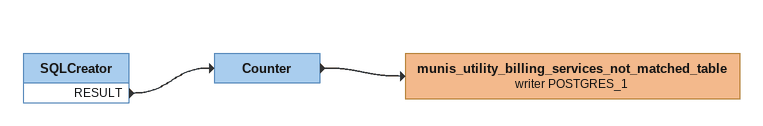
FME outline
SQLCreator
    RESULT -> Counter
Counter
    -> munis_utility_billing_services_not_matched_table (writer POSTGRES_1)
munis_utility_billing_services_not_matched_table (writer POSTGRES_1)
